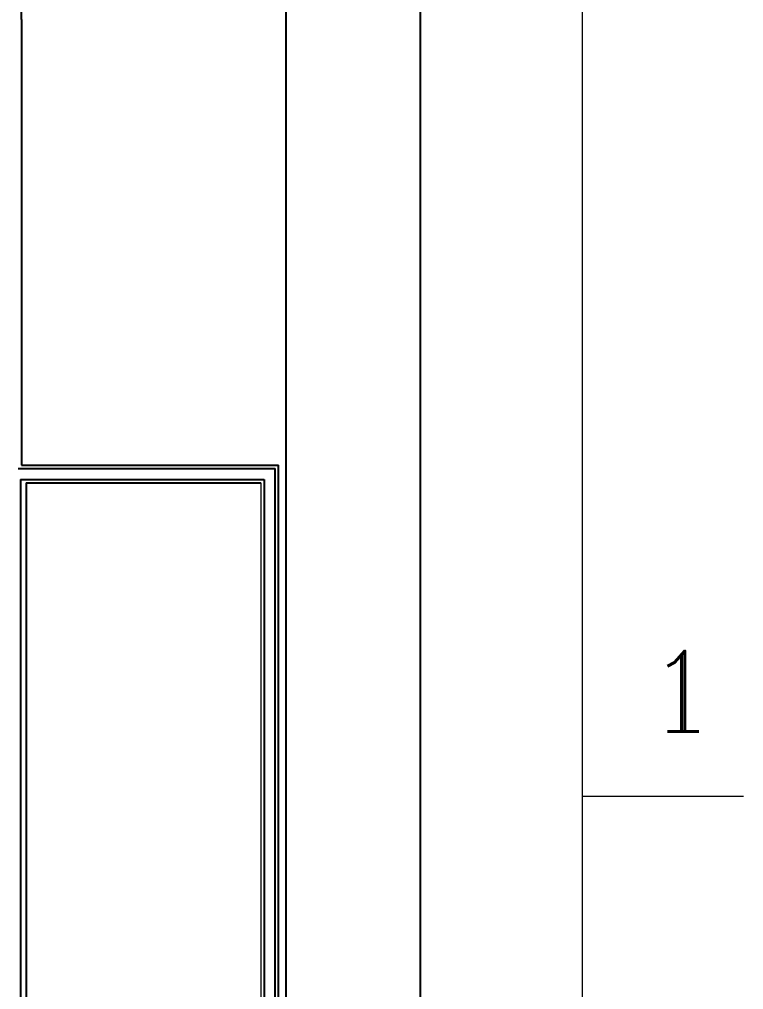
# Model space of a CAD drawing. Header units: millimetres. Extents: x -300 to 383236, y -195106 to -144646.
# Drawn here: x 146187 to 148131, y -150115 to -147513 of the extents above; entities that cross this region are included whole.
import ezdxf

# ---------------------------------------------------------------- set-up
doc = ezdxf.new("R2010")
doc.units = ezdxf.units.MM
doc.header["$LTSCALE"] = 60
for name, color, linetype in [('1', 7, 'Continuous'), ('SITE BOUNDARY-AP', 4, 'xxx'), ('나중에 삭제', 7, 'Continuous')]:
    doc.layers.add(name, color=color, linetype=linetype)
for name, color, linetype, lineweight in [('DITCH', 7, 'Continuous', 0), ('ROAD', 4, 'Continuous', 0), ('TAN-TIT', 30, 'Continuous', 0)]:
    doc.layers.add(name, color=color, linetype=linetype, lineweight=lineweight)
doc.styles.add('COM', font='COMPLEX', dxfattribs={"height": 5})
doc.styles.get("Standard").update_dxf_attribs({"font": 'romans.shx', "width": 0.75, "bigfont": 'whgtxt.shx'})
doc.linetypes.add('xxx', pattern='A,0.25,-0.022286,["xxx",Standard,S=0.1,R=0,X=0,Y=-0.035957],-0.221744', length=0.49403)

# ---------------------------------------------------------------- blocks, each defined once
blk = doc.blocks.new('KEY PLAN_NEW')
at = {"layer": 'DITCH', "color": 253, "lineweight": -3}
for p, q in [((-501.87, -603.47), (-501.87, -1001.94)), ((-504.87, -1004.94), (-274.87, -1004.94)), ((-501.87, -1001.94), (-271.87, -1001.94)), ((-274.87, -1884.93), (-274.87, -1004.93)), ((-271.87, -1887.93), (-271.87, -1001.93)), ((-502.87, -1014.94), (-502.87, -1874.94)), ((-502.87, -1014.94), (-502.87, -1874.94)), ((-502.87, -1014.94), (-284.87, -1014.94)), ((-284.87, -1014.93), (-284.87, -1874.93))]:
    blk.add_line(p, q, dxfattribs=at)
blk.add_arc((-769.87, -603.47), 268, 0, 90, dxfattribs=at)
at = {"layer": 'ROAD', "color": 253, "lineweight": -3}
for q in [(-497.87, -1871.94), (-287.87, -1017.94)]:
    blk.add_line((-497.87, -1017.94), q, dxfattribs=at)
at = {"layer": 'ROAD', "color": 253}
blk.add_line((-287.86, -1017.94), (-287.86, -1871.94), dxfattribs=at)
at = {"layer": 'SITE BOUNDARY-AP', "color": 253, "linetype": 'Continuous', "ltscale": 10000, "flags": 128}
for points in [[(-1643.86, -2144.63), (-1643.86, -2344.37), (-145.01, -2344.37), (-145.01, -180.37), (-1644.13, -172.61), (-1643.91, -307.47)], [(-1523.2, -2224.37), (-265.01, -2224.37), (-265.01, -299.68), (-1523.87, -293.32), (-1523.8, -307.47)]]:
    blk.add_lwpolyline(points, dxfattribs=at)
at = {"layer": 'TAN-TIT'}
blk.add_lwpolyline([(-3958.62, -3083.93), (0, -3083.93), (0, 0), (-3958.62, 0)], close=True, dxfattribs=at)
blk = doc.blocks.new('BORDER')
at = {"layer": 'TAN-TIT'}
for p, q in [((232823.4, 3520), (232823.4, 164680)), ((232823.4, 151701.4), (234265.5, 151701.4))]:
    blk.add_line(p, q, dxfattribs=at)
at = {"layer": '나중에 삭제', "color": 30, "lineweight": 0}
blk.add_line((232823.4, 133840.7), (232823.4, 164680), dxfattribs=at)
at = {"layer": 'TAN-TIT', "style": 'COM'}
blk.add_text('1', height=721, dxfattribs=at).set_placement((233400.3, 152278.2))

msp = doc.modelspace()

# ---------------------------------------------------------------- block references
at = {"xscale": 3, "yscale": 3, "zscale": 3}
msp.add_blockref('KEY PLAN_NEW', (147698.9, -145702.1), dxfattribs=at)
at = {"layer": '1', "xscale": 0.3, "yscale": 0.3, "zscale": 0.3}
msp.add_blockref('BORDER', (77851.8, -195106.1), dxfattribs=at)

doc.saveas('drawing.dxf')
